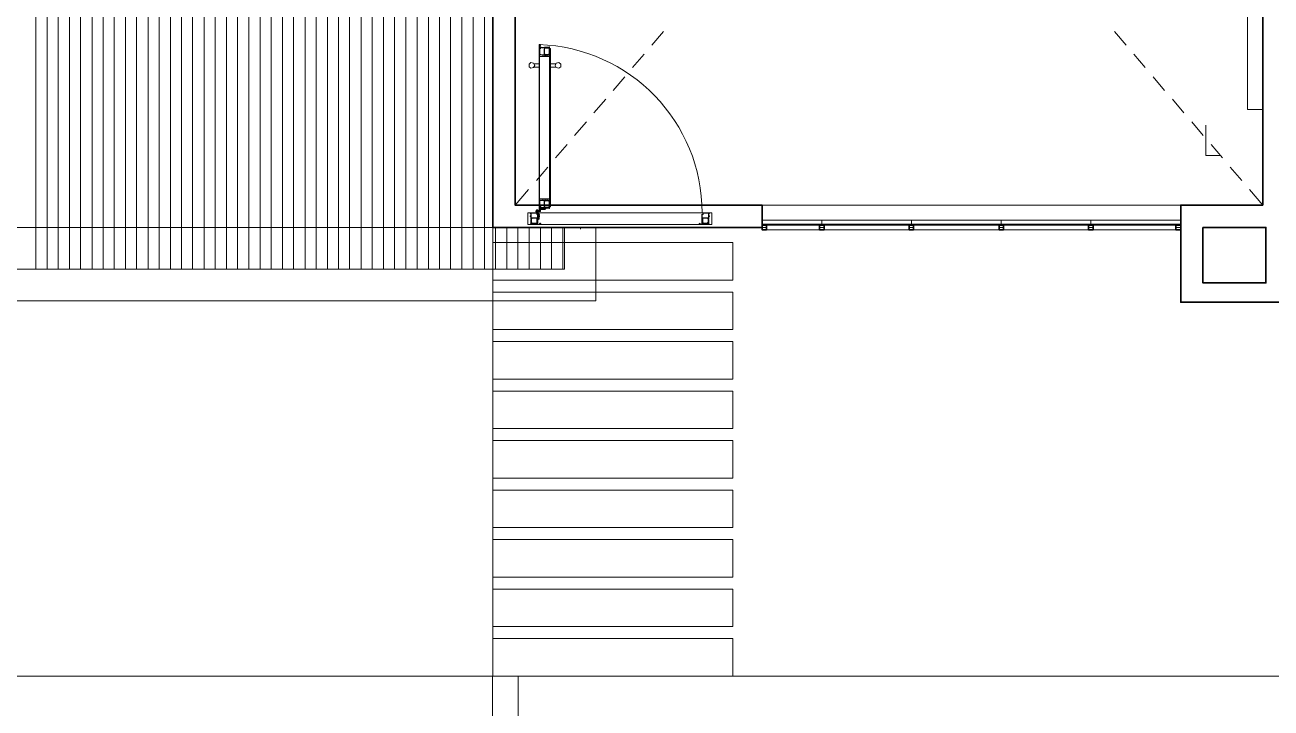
# Model space of a CAD drawing. Header units: millimetres. Extents: x -3501 to 2443, y -1417 to 2787.
# Drawn here: x -455 to 378, y -487 to -30 of the extents above; entities that cross this region are included whole.
import ezdxf

# ---------------------------------------------------------------- set-up
doc = ezdxf.new("R2010")
doc.units = ezdxf.units.MM
doc.layers.add('PDF_Geometry', color=7, linetype='Continuous')

msp = doc.modelspace()

# ---------------------------------------------------------------- linework, layer by layer
at = {"layer": 'PDF_Geometry', "lineweight": 35}
msp.add_lwpolyline([(-512.1, 903.93), (-512.1, 844.04), (-512.1, 829.01), (-447.12, 829.01), (-447.12, 448.91), (-447.12, 434.09), (-142.15, 434.09), (-142.15, -165.91), (-127.12, -165.91), (37.96, -165.91), (37.96, -150.88), (-127.12, -150.88), (-127.12, 434.09), (372.77, 434.09), (372.77, -150.88), (332.77, -150.88), (317.96, -150.88), (317.96, -202.95), (317.96, -215.86), (374.89, -215.86), (387.8, -215.86), (387.8, -165.91), (387.8, -70.88)], dxfattribs=at)
at = {"layer": 'PDF_Geometry', "lineweight": 18}
for points in [[(-94.11, -193.84), (-851.57, -193.84), (-851.57, 430.07), (-447.12, 430.07), (-861.94, 430.07), (-861.94, 451.02), (-861.94, 449.96), (-861.94, 448.91), (-868.5, 448.91), (-870.61, 448.91), (-871.46, 448.91), (-872.52, 448.91), (-851.57, 448.91), (-851.57, -197.87), (-872.52, -197.87), (-871.46, -197.87), (-870.61, -197.87), (-868.5, -197.87), (-868.5, -212.89), (-868.5, -213.95), (-868.5, -215.01), (-868.5, -193.84)], [(-73.15, -165.91), (-94.11, -165.91), (-94.11, -193.84), (-94.11, -165.91), (-73.15, -165.91), (-73.15, -215.01)], [(-73.15, -215.01), (-868.5, -215.01)]]:
    msp.add_lwpolyline(points, close=True, dxfattribs=at)
at = {"layer": 'PDF_Geometry', "color": 8, "lineweight": 18, "true_color": 0x787878}
for points in [[(-440.14, 434.09), (-440.14, -193.84)], [(-432.73, 434.09), (-432.73, -193.84)], [(-425.11, 434.09), (-425.11, -193.84)], [(-417.7, 434.09), (-417.7, -193.84)], [(-410.08, 434.09), (-410.08, -193.84)], [(-402.68, 434.09), (-402.68, -193.84)], [(-395.27, 434.09), (-395.27, -193.84)], [(-387.65, 434.09), (-387.65, -193.84)], [(-380.24, 434.09), (-380.24, -193.84)], [(-372.62, 434.09), (-372.62, -193.84)], [(-365.22, 434.09), (-365.22, -193.84)], [(-357.6, 434.09), (-357.6, -193.84)], [(-350.19, 434.09), (-350.19, -193.84)], [(-342.78, 434.09), (-342.78, -193.84)], [(-335.16, 434.09), (-335.16, -193.84)], [(-327.76, 434.09), (-327.76, -193.84)], [(-320.14, 434.09), (-320.14, -193.84)], [(-312.73, 434.09), (-312.73, -193.84)], [(-305.11, 434.09), (-305.11, -193.84)], [(-297.7, 434.09), (-297.7, -193.84)], [(-290.3, 434.09), (-290.3, -193.84)], [(-282.68, 434.09), (-282.68, -193.84)], [(-275.27, 434.09), (-275.27, -193.84)], [(-267.65, 434.09), (-267.65, -193.84)], [(-260.24, 434.09), (-260.24, -193.84)], [(-252.62, 434.09), (-252.62, -193.84)], [(-245.22, 434.09), (-245.22, -193.84)], [(-237.81, 434.09), (-237.81, -193.84)], [(-230.19, 434.09), (-230.19, -193.84)], [(-222.78, 434.09), (-222.78, -193.84)], [(-215.16, 434.09), (-215.16, -193.84)], [(-207.76, 434.09), (-207.76, -193.84)], [(-200.14, 434.09), (-200.14, -193.84)], [(-192.73, 434.09), (-192.73, -193.84)], [(-185.11, 434.09), (-185.11, -193.84)], [(-177.7, 434.09), (-177.7, -193.84)], [(-170.3, 434.09), (-170.3, -193.84)], [(-162.68, 434.09), (-162.68, -193.84)], [(-155.27, 434.09), (-155.27, -193.84)], [(-147.65, 434.09), (-147.65, -193.84)], [(-447.76, 430.07), (-447.76, -193.84)], [(-140.24, -165.91), (-140.24, -193.84)], [(-132.62, -165.91), (-132.62, -193.84)], [(-125.22, -165.91), (-125.22, -193.84)], [(-117.81, -165.91), (-117.81, -193.84)], [(-110.19, -165.91), (-110.19, -193.84)], [(-102.78, -165.91), (-102.78, -193.84)], [(-95.16, -165.91), (-95.16, -193.84)]]:
    msp.add_lwpolyline(points, close=True, dxfattribs=at)
at = {"layer": 'PDF_Geometry', "lineweight": 18}
for points in [[(-142.15, -165.91), (-142.15, 434.09)], [(-35.69, -44), (-27.86, -34.9)], [(273.72, -34.9), (281.56, -44)], [(-48.6, -59.03), (-40.77, -49.93)], [(286.63, -49.93), (294.25, -59.03)], [(-61.51, -74.27), (-53.68, -65.17)], [(299.54, -65.17), (307.16, -74.27)], [(-74.42, -89.29), (-66.59, -80.19)], [(312.45, -80.19), (320.07, -89.29)], [(-87.33, -104.32), (-79.5, -95.22)], [(325.36, -95.22), (332.98, -104.32)], [(-100.24, -119.35), (-92.41, -110.46)], [(338.27, -110.46), (345.89, -119.35)], [(-112.94, -134.59), (-105.32, -125.48)], [(350.97, -125.48), (358.8, -134.59)], [(-127.12, -150.88), (-118.23, -140.51)], [(363.88, -140.51), (372.77, -150.88)], [(-94.11, -193.84), (-94.11, -165.91), (-127.12, -165.91)], [(-83.52, -165.91), (-83.52, -166.97)], [(76.48, -164.43), (76.48, -167.39), (40.92, -167.39), (40.92, -164.43)], [(40.92, -164.43), (76.48, -164.43), (40.92, -164.43)], [(136.37, -164.43), (136.37, -167.39), (79.44, -167.39), (79.44, -164.43)], [(79.44, -164.43), (136.37, -164.43), (79.44, -164.43)], [(196.48, -164.43), (196.48, -167.39), (139.33, -167.39), (139.33, -164.43)], [(139.33, -164.43), (196.48, -164.43), (139.33, -164.43)], [(256.37, -164.43), (256.37, -167.39), (199.44, -167.39), (199.44, -164.43)], [(199.44, -164.43), (256.37, -164.43), (199.44, -164.43)], [(314.78, -164.43), (314.78, -167.39), (259.33, -167.39), (259.33, -164.43)], [(259.33, -164.43), (314.78, -164.43), (259.33, -164.43)], [(76.48, -167.39), (40.92, -167.39)], [(136.37, -167.39), (79.44, -167.39)], [(196.48, -167.39), (139.33, -167.39)], [(256.37, -167.39), (199.44, -167.39)], [(314.78, -167.39), (259.33, -167.39)]]:
    msp.add_lwpolyline(points, dxfattribs=at)
at = {"layer": 'PDF_Geometry', "color": 253, "lineweight": 18, "true_color": 0xaaaaaa}
for points in [[(362.61, 143.09), (372.77, 143.09), (372.77, -86.97), (372.77, 143.09)], [(362.61, 143.09), (362.61, -86.97), (362.61, 143.09)], [(-103.42, -54.59), (-103.42, -46.12), (-103.63, -46.12), (-103.63, -54.59), (-103.63, -51.62), (-104.26, -51.62), (-104.26, -54.59), (-104.26, -51.62), (-110.83, -51.62), (-110.83, -54.59), (-110.83, -43.58), (-111.04, -43.58), (-111.04, -54.59)], [(-110.83, -43.58), (-110.83, -43.58)], [(-110.83, -43.58), (-110.83, -43.58)], [(-110.83, -44.85), (-110.83, -43.79), (-110.83, -44.85)], [(-110.83, -44.85), (-110.83, -44.85)], [(-110.83, -44.85), (-110.83, -44.85)], [(-110.61, -43.58), (-110.61, -43.58)], [(-110.61, -44.22), (-110.61, -44.22)], [(-110.61, -45.27), (-110.61, -45.27)], [(-110.61, -45.91), (-110.61, -45.91)], [(-110.61, -46.33), (-110.61, -46.33)], [(-110.4, -43.79), (-110.4, -43.79)], [(-110.4, -43.79), (-110.4, -43.79)], [(-110.4, -44), (-110.4, -44)], [(-110.4, -44), (-110.4, -44)], [(-110.4, -44.22), (-110.4, -44.22)], [(-110.4, -44.22), (-110.4, -44.22)], [(-110.4, -45.48), (-110.4, -45.48)], [(-110.19, -45.06), (-110.19, -45.06)], [(-110.19, -45.48), (-110.19, -45.48)], [(-106.8, -45.48), (-106.8, -45.48)], [(-106.8, -45.48), (-106.8, -45.48)], [(-106.8, -45.7), (-106.8, -45.7)], [(-106.59, -45.7), (-106.59, -45.7)], [(-106.38, -45.48), (-106.38, -45.48)], [(-106.38, -45.48), (-106.38, -45.48)], [(-106.38, -45.48), (-106.38, -45.48)], [(-105.53, -45.48), (-105.53, -45.48)], [(-105.53, -45.48), (-105.53, -45.48)], [(-105.53, -45.7), (-105.53, -45.7)], [(-105.53, -45.7), (-105.53, -45.7)], [(-105.11, -45.48), (-105.11, -45.48)], [(-105.11, -45.48), (-105.11, -45.48)], [(-105.11, -45.7), (-105.11, -45.7)], [(-114.42, -56.49), (-111.04, -56.49), (-111.04, -58.61), (-114.42, -58.61)], [(-111.04, -146.65), (-111.04, -51.62)], [(-110.83, -51.62), (-110.83, -145.59)], [(-110.61, -50.35), (-110.61, -50.35)], [(-110.19, -50.35), (-110.19, -50.35)], [(-110.19, -50.35), (-110.19, -50.35)], [(-107.02, -51.62), (-107.02, -51.62)], [(-105.53, -51.62), (-105.53, -51.62)], [(-104.26, -146.65), (-104.26, -51.62)], [(-103.63, -51.62), (-103.63, -145.59)], [(-103.42, -51.62), (-103.42, -146.65)], [(-100.03, -56.49), (-103.42, -56.49), (-103.42, -58.61), (-100.03, -58.61)], [(362.61, -86.97), (372.77, -86.97), (362.61, -86.97)], [(-110.83, -143.47), (-110.83, -154.69), (-111.04, -154.69), (-111.04, -143.47)], [(-110.83, -146.65), (-103.63, -146.65)], [(-110.61, -147.92), (-110.61, -147.92)], [(-110.19, -147.92), (-110.19, -147.92)], [(-110.19, -147.92), (-110.19, -147.92)], [(-107.02, -146.65), (-107.02, -146.65)], [(-105.53, -146.65), (-105.53, -146.65)], [(-103.42, -143.47), (-103.42, -152.15), (-103.63, -152.15), (-103.63, -143.47)], [(-111.46, -155.33), (-112.31, -155.96), (-113.37, -155.54), (-113.15, -154.27), (-112.31, -154.06), (-111.46, -154.69), (-111.25, -154.9), (-110.83, -154.9), (-110.61, -154.69), (-110.61, -154.48), (-110.4, -154.48), (-110.4, -154.27), (-110.19, -154.27), (-110.4, -154.06), (-110.4, -154.27), (-110.61, -154.06), (-110.61, -153.84), (-110.61, -153.21), (-110.19, -153.21), (-110.19, -153), (-110.61, -153), (-110.61, -152.79), (-110.83, -152.57), (-110.61, -152.36), (-110.4, -152.57), (-110.4, -152.79), (-110.19, -152.79), (-110.19, -152.57), (-110.4, -152.36), (-110.61, -152.36), (-110.83, -152.36), (-110.83, -153.42), (-110.83, -154.48), (-110.83, -154.69), (-110.61, -154.69), (-110.4, -154.69), (-110.4, -154.48), (-110.19, -154.48), (-110.4, -154.69), (-110.61, -154.69), (-110.61, -153.63), (-110.61, -153.42), (-110.4, -153.42), (-107.23, -153.42), (-107.02, -153.42), (-107.02, -153.63), (-107.23, -153.84), (-110.19, -153.84), (-109.56, -153.84)], [(-113.37, -155.33), (-112.31, -155.96), (-111.46, -155.33), (-111.25, -155.11), (-110.4, -155.11), (-110.19, -154.9), (-110.19, -154.06), (-110.19, -153.84)], [(-112.73, -155.96), (-112.73, -155.96)], [(-111.25, -157.87), (-111.46, -157.87)], [(-111.25, -158.08), (-111.46, -158.08)], [(-111.04, -157.87), (-110.83, -157.87), (-110.83, -158.71), (-111.04, -158.71)], [(-110.83, -152.36), (-110.83, -152.36)], [(-110.83, -153.42), (-110.83, -153.42)], [(-110.83, -153.42), (-110.83, -154.48), (-110.83, -153.42)], [(-110.83, -153.42), (-110.83, -153.42)], [(-110.83, -154.69), (-110.83, -154.69)], [(-110.83, -154.69), (-110.83, -154.69)], [(-110.61, -151.94), (-110.61, -151.94)], [(-110.61, -152.36), (-110.61, -152.36)], [(-110.61, -153.21), (-110.61, -153.21)], [(-110.61, -153.84), (-110.61, -153.84)], [(-110.61, -154.06), (-110.61, -154.48), (-110.61, -154.06)], [(-110.61, -154.06), (-110.61, -154.06)], [(-110.61, -154.48), (-110.61, -154.48)], [(-110.61, -154.69), (-110.61, -154.69)], [(-110.61, -154.69), (-110.61, -154.69)], [(-110.61, -154.69), (-110.61, -154.69)], [(-110.4, -152.79), (-110.4, -152.79)], [(-110.4, -154.06), (-110.4, -154.06)], [(-110.4, -154.06), (-110.4, -154.06)], [(-110.4, -154.27), (-110.4, -154.27)], [(-110.4, -154.48), (-110.4, -154.48)], [(-110.4, -154.48), (-110.4, -154.48)], [(-110.4, -154.48), (-110.4, -154.48)], [(-110.4, -154.69), (-110.4, -154.69)], [(-110.19, -152.79), (-110.19, -152.79)], [(-110.19, -154.9), (-110.19, -154.9)], [(-109.56, -152.79), (-109.56, -152.79)], [(-109.56, -153.42), (-109.56, -153.42)], [(-108.5, -152.79), (-108.5, -152.79)], [(-108.5, -153.42), (-108.5, -153.42)], [(-106.8, -152.57), (-106.8, -152.57)], [(-106.8, -152.57), (-106.8, -152.57)], [(-106.8, -152.57), (-106.8, -152.57)], [(-106.8, -152.79), (-106.8, -152.79)], [(-106.8, -152.79), (-106.8, -152.79)], [(-106.8, -152.79), (-106.8, -152.79)], [(-106.59, -152.57), (-106.59, -152.57)], [(-106.59, -152.57), (-106.59, -152.57)], [(-106.59, -152.57), (-106.59, -152.57)], [(-106.59, -152.57), (-106.59, -152.57)], [(-106.59, -152.79), (-106.59, -152.79)], [(-106.38, -152.79), (-106.38, -152.79)], [(-106.38, -152.79), (-106.38, -152.79)], [(-106.38, -152.79), (-106.38, -152.79)], [(-105.53, -152.57), (-105.53, -152.57)], [(-105.53, -152.57), (-105.53, -152.57)], [(-105.53, -152.57), (-105.53, -152.57)], [(-105.53, -152.79), (-105.53, -152.79)], [(-105.53, -152.79), (-105.53, -152.79)], [(-105.53, -152.79), (-105.53, -152.79)], [(-105.32, -152.57), (-105.32, -152.57)], [(-105.32, -152.57), (-105.32, -152.57)], [(-105.32, -152.57), (-105.32, -152.57)], [(-105.32, -152.57), (-105.32, -152.57)], [(-105.32, -152.79), (-105.32, -152.79)], [(-105.11, -152.57), (-105.11, -152.57)], [(-105.11, -152.79), (-105.11, -152.79)], [(-105.11, -152.79), (-105.11, -152.79)], [(37.96, -150.88), (317.96, -150.88), (37.96, -150.88)], [(37.96, -150.88), (37.96, -165.91)], [(317.96, -165.91), (317.96, -150.88)], [(-692.41, -466.01), (-142.36, -466.01), (-691.99, -466.01), (-691.99, -165.91), (-142.15, -165.91), (-142.15, -466.01), (-142.36, -466.01)], [(-691.99, -158.5), (-691.99, -466.01), (-142.15, -466.01), (-142.15, -158.5)], [(-691.99, -165.91), (-142.15, -165.91), (-142.15, -175.86), (-142.15, -201.04), (-142.15, -209.08), (-142.15, -234.06), (-142.15, -242.1), (-142.15, -267.28), (-142.15, -275.33), (-142.15, -300.3), (-142.15, -308.34), (-142.15, -333.53), (-142.15, -341.57), (-142.15, -366.54), (-142.15, -374.59), (-142.15, -399.77), (-142.15, -407.81), (-142.15, -432.79), (-142.15, -440.83), (-142.15, -466.01), (18.49, -466.01), (531.29, -466.01)], [(-142.15, -201.04), (18.49, -201.04), (18.49, -175.86), (-142.15, -175.86), (-142.15, -165.91)], [(-112.31, -160.62), (-112.31, -160.62)], [(-112.31, -160.62), (-112.1, -160.62), (-112.31, -160.62)], [(-112.31, -160.83), (-112.31, -160.83)], [(-112.31, -160.83), (-112.31, -160.83)], [(-112.31, -161.89), (-112.31, -161.89)], [(-112.31, -161.89), (-112.1, -161.89), (-112.31, -161.89)], [(-112.31, -161.89), (-112.31, -161.89)], [(-112.31, -162.1), (-112.31, -162.1)], [(-112.31, -162.1), (-112.1, -162.1), (-112.31, -162.1)], [(-112.31, -162.1), (-112.31, -162.1)], [(-112.1, -160.41), (-112.1, -160.41)], [(-112.1, -160.41), (-112.1, -160.41)], [(-112.1, -160.62), (-112.1, -160.62)], [(-112.1, -160.62), (-112.1, -160.62)], [(-112.1, -160.62), (-112.1, -160.62)], [(-112.1, -160.83), (-112.1, -160.83)], [(-112.1, -160.83), (-112.1, -160.83)], [(-112.1, -160.83), (-112.1, -160.83)], [(-112.1, -160.83), (-112.1, -160.83)], [(-112.1, -160.83), (-112.1, -160.83)], [(-112.1, -161.04), (-112.1, -161.04)], [(-112.1, -161.68), (-112.1, -161.68)], [(-112.1, -161.89), (-112.1, -161.68), (-112.1, -161.89)], [(-112.1, -161.68), (-112.1, -161.68)], [(-112.1, -161.89), (-112.1, -161.89)], [(-112.1, -161.89), (-112.1, -161.89)], [(-112.1, -161.89), (-112.1, -161.89)], [(-112.1, -162.1), (-112.1, -162.1)], [(-112.1, -162.1), (-112.1, -162.1)], [(-112.1, -162.1), (-112.1, -162.1)], [(-112.1, -162.1), (-112.1, -162.1)], [(-112.1, -162.31), (-112.1, -162.31)], [(-111.04, -163.37), (-111.04, -163.37)], [(-111.04, -163.37), (-111.04, -163.37)], [(-110.83, -163.16), (-110.83, -163.16)], [(-110.83, -163.16), (-110.83, -163.16)], [(-110.83, -163.58), (-110.83, -163.58)], [(-110.83, -163.58), (-110.83, -163.58)], [(-110.83, -163.58), (-110.83, -163.58)], [(-110.61, -163.16), (-110.61, -163.16)], [(-110.61, -163.16), (-110.61, -163.16)], [(-110.61, -163.16), (-110.61, -163.16)], [(-110.61, -163.37), (-110.61, -163.37)], [(-110.61, -163.58), (-110.61, -163.58)], [(-110.61, -163.58), (-110.61, -163.58)], [(-110.61, -163.58), (-110.61, -163.58)], [(-110.61, -163.79), (-110.61, -163.79)], [(-110.4, -163.16), (-110.4, -163.16)], [(-110.4, -163.37), (-110.4, -163.37)], [(-110.4, -163.58), (-110.4, -163.58)], [(-110.4, -163.58), (-110.4, -163.58)], [(-110.4, -163.58), (-110.4, -163.58)], [(-110.19, -163.16), (-110.19, -163.16)], [(-110.19, -163.16), (-110.19, -163.16)], [(-110.19, -163.16), (-110.19, -163.16)], [(-110.19, -163.16), (-110.19, -163.16)], [(-110.19, -163.37), (-110.19, -163.37)], [(-110.19, -163.37), (-110.19, -163.37)], [(-110.19, -163.58), (-110.19, -163.58)], [(-3.95, -163.16), (-3.74, -163.16), (-3.95, -163.16)], [(-3.95, -163.16), (-3.95, -163.16)], [(-3.95, -163.58), (-3.95, -163.58)], [(-3.95, -163.58), (-3.95, -163.58)], [(-3.74, -163.16), (-3.74, -163.16)], [(-3.74, -163.58), (-3.74, -163.58)], [(-3.74, -163.58), (-3.74, -163.58)], [(-3.74, -163.79), (-3.74, -163.79)], [(-3.52, -163.16), (-3.52, -163.16)], [(-3.52, -163.16), (-3.52, -163.16)], [(-3.31, -163.58), (-3.31, -163.58)], [(-3.31, -163.58), (-3.31, -163.58)], [(-3.1, -163.37), (-3.1, -163.37)], [(-2.25, -159.77), (-2.25, -159.77)], [(-2.25, -160.41), (-2.25, -160.41)], [(-2.25, -160.83), (-2.25, -160.83)], [(-2.25, -162.1), (-2.25, -162.1)], [(-2.25, -162.73), (-2.25, -162.73)], [(-2.04, -160.41), (-2.04, -160.41)], [(-2.04, -160.41), (-2.04, -160.41)], [(-2.04, -160.83), (-2.04, -160.83)], [(-2.04, -161.04), (-2.04, -161.04)], [(-2.04, -161.68), (-2.04, -161.68)], [(-2.04, -161.68), (-2.04, -161.68)], [(-2.04, -162.1), (-2.04, -162.1)], [(-2.04, -162.31), (-2.04, -162.31)], [(-1.83, -160.83), (-1.83, -160.83)], [(-1.83, -161.89), (-1.83, -161.89)], [(-1.83, -162.1), (-1.83, -162.1)], [(77.96, -161.04), (37.96, -161.04), (77.96, -161.04)], [(77.96, -161.04), (37.96, -161.04), (77.96, -161.04)], [(77.96, -161.04), (37.96, -161.04), (77.96, -161.04)], [(37.96, -163.58), (37.96, -161.04)], [(37.96, -163.58), (37.96, -161.04)], [(77.96, -161.04), (37.96, -161.04), (77.96, -161.04)], [(37.96, -163.58), (37.96, -161.04)], [(37.96, -163.58), (37.96, -161.04)], [(77.96, -161.04), (37.96, -161.04), (77.96, -161.04)], [(37.96, -163.58), (37.96, -161.04)], [(37.96, -163.58), (37.96, -161.04)], [(77.96, -163.58), (37.96, -163.58), (77.96, -163.58)], [(77.96, -163.58), (37.96, -163.58), (77.96, -163.58)], [(77.96, -163.58), (37.96, -163.58), (77.96, -163.58)], [(77.96, -163.58), (37.96, -163.58), (77.96, -163.58)], [(77.96, -163.58), (37.96, -163.58), (77.96, -163.58)], [(40.92, -164.43), (40.92, -167.39), (40.92, -164.43)], [(76.48, -164.43), (40.92, -164.43), (76.48, -164.43)], [(40.92, -164.43), (40.92, -167.39), (40.92, -164.43)], [(40.92, -164.43), (76.48, -164.43), (40.92, -164.43)], [(40.92, -164.43), (40.92, -167.39), (40.92, -164.43)], [(40.92, -164.43), (76.48, -164.43), (40.92, -164.43)], [(40.92, -164.43), (40.92, -167.39), (40.92, -164.43)], [(40.92, -164.43), (76.48, -164.43), (40.92, -164.43)], [(40.92, -164.43), (40.92, -167.39), (40.92, -164.43)], [(40.92, -164.43), (76.48, -164.43), (40.92, -164.43)], [(76.48, -164.43), (76.48, -167.39), (76.48, -164.43)], [(76.48, -164.43), (76.48, -167.39), (76.48, -164.43)], [(76.48, -164.43), (76.48, -167.39), (76.48, -164.43)], [(76.48, -164.43), (76.48, -167.39), (76.48, -164.43)], [(76.48, -164.43), (76.48, -167.39), (76.48, -164.43)], [(137.85, -161.04), (77.96, -161.04), (137.85, -161.04)], [(137.85, -161.04), (77.96, -161.04), (137.85, -161.04)], [(137.85, -161.04), (77.96, -161.04), (137.85, -161.04)], [(137.85, -161.04), (77.96, -161.04), (137.85, -161.04)], [(137.85, -161.04), (77.96, -161.04), (137.85, -161.04)], [(137.85, -163.58), (77.96, -163.58), (137.85, -163.58)], [(137.85, -163.58), (77.96, -163.58), (137.85, -163.58)], [(137.85, -163.58), (77.96, -163.58), (137.85, -163.58)], [(137.85, -163.58), (77.96, -163.58), (137.85, -163.58)], [(137.85, -163.58), (77.96, -163.58), (137.85, -163.58)], [(79.44, -164.43), (79.44, -167.39), (79.44, -164.43)], [(136.37, -164.43), (79.44, -164.43), (136.37, -164.43)], [(79.44, -164.43), (79.44, -167.39), (79.44, -164.43)], [(79.44, -164.43), (136.37, -164.43), (79.44, -164.43)], [(79.44, -164.43), (79.44, -167.39), (79.44, -164.43)], [(79.44, -164.43), (136.37, -164.43), (79.44, -164.43)], [(79.44, -164.43), (79.44, -167.39), (79.44, -164.43)], [(79.44, -164.43), (136.37, -164.43), (79.44, -164.43)], [(79.44, -164.43), (79.44, -167.39), (79.44, -164.43)], [(79.44, -164.43), (136.37, -164.43), (79.44, -164.43)], [(136.37, -164.43), (136.37, -167.39), (136.37, -164.43)], [(136.37, -164.43), (136.37, -167.39), (136.37, -164.43)], [(136.37, -164.43), (136.37, -167.39), (136.37, -164.43)], [(136.37, -164.43), (136.37, -167.39), (136.37, -164.43)], [(136.37, -164.43), (136.37, -167.39), (136.37, -164.43)], [(197.96, -161.04), (137.85, -161.04), (197.96, -161.04)], [(197.96, -161.04), (137.85, -161.04), (197.96, -161.04)], [(197.96, -161.04), (137.85, -161.04), (197.96, -161.04)], [(197.96, -161.04), (137.85, -161.04), (197.96, -161.04)], [(197.96, -161.04), (137.85, -161.04), (197.96, -161.04)], [(197.96, -163.58), (137.85, -163.58), (197.96, -163.58)], [(197.96, -163.58), (137.85, -163.58), (197.96, -163.58)], [(197.96, -163.58), (137.85, -163.58), (197.96, -163.58)], [(197.96, -163.58), (137.85, -163.58), (197.96, -163.58)], [(197.96, -163.58), (137.85, -163.58), (197.96, -163.58)], [(139.33, -164.43), (139.33, -167.39), (139.33, -164.43)], [(196.48, -164.43), (139.33, -164.43), (196.48, -164.43)], [(139.33, -164.43), (139.33, -167.39), (139.33, -164.43)], [(139.33, -164.43), (196.48, -164.43), (139.33, -164.43)], [(139.33, -164.43), (139.33, -167.39), (139.33, -164.43)], [(139.33, -164.43), (196.48, -164.43), (139.33, -164.43)], [(139.33, -164.43), (139.33, -167.39), (139.33, -164.43)], [(139.33, -164.43), (196.48, -164.43), (139.33, -164.43)], [(139.33, -164.43), (139.33, -167.39), (139.33, -164.43)], [(139.33, -164.43), (196.48, -164.43), (139.33, -164.43)], [(196.48, -164.43), (196.48, -167.39), (196.48, -164.43)], [(196.48, -164.43), (196.48, -167.39), (196.48, -164.43)], [(196.48, -164.43), (196.48, -167.39), (196.48, -164.43)], [(196.48, -164.43), (196.48, -167.39), (196.48, -164.43)], [(196.48, -164.43), (196.48, -167.39), (196.48, -164.43)], [(257.85, -161.04), (197.96, -161.04), (257.85, -161.04)], [(257.85, -161.04), (197.96, -161.04), (257.85, -161.04)], [(257.85, -161.04), (197.96, -161.04), (257.85, -161.04)], [(257.85, -161.04), (197.96, -161.04), (257.85, -161.04)], [(257.85, -161.04), (197.96, -161.04), (257.85, -161.04)], [(257.85, -163.58), (197.96, -163.58), (257.85, -163.58)], [(257.85, -163.58), (197.96, -163.58), (257.85, -163.58)], [(257.85, -163.58), (197.96, -163.58), (257.85, -163.58)], [(257.85, -163.58), (197.96, -163.58), (257.85, -163.58)], [(257.85, -163.58), (197.96, -163.58), (257.85, -163.58)], [(199.44, -164.43), (199.44, -167.39), (199.44, -164.43)], [(256.37, -164.43), (199.44, -164.43), (256.37, -164.43)], [(199.44, -164.43), (199.44, -167.39), (199.44, -164.43)], [(199.44, -164.43), (256.37, -164.43), (199.44, -164.43)], [(199.44, -164.43), (199.44, -167.39), (199.44, -164.43)], [(199.44, -164.43), (256.37, -164.43), (199.44, -164.43)], [(199.44, -164.43), (199.44, -167.39), (199.44, -164.43)], [(199.44, -164.43), (256.37, -164.43), (199.44, -164.43)], [(199.44, -164.43), (199.44, -167.39), (199.44, -164.43)], [(199.44, -164.43), (256.37, -164.43), (199.44, -164.43)], [(256.37, -164.43), (256.37, -167.39), (256.37, -164.43)], [(256.37, -164.43), (256.37, -167.39), (256.37, -164.43)], [(256.37, -164.43), (256.37, -167.39), (256.37, -164.43)], [(256.37, -164.43), (256.37, -167.39), (256.37, -164.43)], [(256.37, -164.43), (256.37, -167.39), (256.37, -164.43)], [(317.96, -161.04), (257.85, -161.04), (317.96, -161.04)], [(317.96, -161.04), (257.85, -161.04), (317.96, -161.04)], [(317.96, -161.04), (257.85, -161.04), (317.96, -161.04)], [(317.96, -161.04), (257.85, -161.04), (317.96, -161.04)], [(317.96, -161.04), (257.85, -161.04), (317.96, -161.04)], [(317.96, -163.58), (257.85, -163.58), (317.96, -163.58)], [(317.96, -163.58), (257.85, -163.58), (317.96, -163.58)], [(317.96, -163.58), (257.85, -163.58), (317.96, -163.58)], [(317.96, -163.58), (257.85, -163.58), (317.96, -163.58)], [(317.96, -163.58), (257.85, -163.58), (317.96, -163.58)], [(259.33, -164.43), (259.33, -167.39), (259.33, -164.43)], [(314.78, -164.43), (259.33, -164.43), (314.78, -164.43)], [(259.33, -164.43), (259.33, -167.39), (259.33, -164.43)], [(259.33, -164.43), (314.78, -164.43), (259.33, -164.43)], [(259.33, -164.43), (259.33, -167.39), (259.33, -164.43)], [(259.33, -164.43), (314.78, -164.43), (259.33, -164.43)], [(259.33, -164.43), (259.33, -167.39), (259.33, -164.43)], [(259.33, -164.43), (314.78, -164.43), (259.33, -164.43)], [(259.33, -164.43), (259.33, -167.39), (259.33, -164.43)], [(259.33, -164.43), (314.78, -164.43), (259.33, -164.43)], [(314.78, -164.43), (314.78, -167.39), (314.78, -164.43)], [(314.78, -164.43), (314.78, -167.39), (314.78, -164.43)], [(314.78, -164.43), (314.78, -167.39), (314.78, -164.43)], [(314.78, -164.43), (314.78, -167.39), (314.78, -164.43)], [(314.78, -164.43), (314.78, -167.39), (314.78, -164.43)], [(314.78, -165.91), (317.96, -165.91), (314.78, -165.91)], [(317.96, -161.04), (317.96, -163.58), (317.96, -161.04)], [(317.96, -161.04), (317.96, -163.58), (317.96, -161.04)], [(317.96, -161.04), (317.96, -163.58), (317.96, -161.04)], [(317.96, -161.04), (317.96, -163.58), (317.96, -161.04)], [(76.48, -167.39), (40.92, -167.39)], [(76.48, -167.39), (40.92, -167.39)], [(76.48, -167.39), (40.92, -167.39)], [(76.48, -167.39), (40.92, -167.39)], [(76.48, -167.39), (40.92, -167.39)], [(76.48, -167.39), (40.92, -167.39)], [(136.37, -167.39), (79.44, -167.39)], [(136.37, -167.39), (79.44, -167.39)], [(136.37, -167.39), (79.44, -167.39)], [(136.37, -167.39), (79.44, -167.39)], [(136.37, -167.39), (79.44, -167.39)], [(136.37, -167.39), (79.44, -167.39)], [(196.48, -167.39), (139.33, -167.39)], [(196.48, -167.39), (139.33, -167.39)], [(196.48, -167.39), (139.33, -167.39)], [(196.48, -167.39), (139.33, -167.39)], [(196.48, -167.39), (139.33, -167.39)], [(196.48, -167.39), (139.33, -167.39)], [(256.37, -167.39), (199.44, -167.39)], [(256.37, -167.39), (199.44, -167.39)], [(256.37, -167.39), (199.44, -167.39)], [(256.37, -167.39), (199.44, -167.39)], [(256.37, -167.39), (199.44, -167.39)], [(256.37, -167.39), (199.44, -167.39)], [(314.78, -167.39), (259.33, -167.39)], [(314.78, -167.39), (259.33, -167.39)], [(314.78, -167.39), (259.33, -167.39)], [(314.78, -167.39), (259.33, -167.39)], [(314.78, -167.39), (259.33, -167.39)], [(314.78, -167.39), (259.33, -167.39)], [(-142.15, -234.06), (18.49, -234.06), (18.49, -209.08), (-142.15, -209.08)], [(-142.15, -267.28), (18.49, -267.28), (18.49, -242.1), (-142.15, -242.1)], [(-142.15, -300.3), (18.49, -300.3), (18.49, -275.33), (-142.15, -275.33)], [(-142.15, -333.53), (18.49, -333.53), (18.49, -308.34), (-142.15, -308.34)], [(-142.15, -366.54), (18.49, -366.54), (18.49, -341.57), (-142.15, -341.57)], [(-142.15, -399.77), (18.49, -399.77), (18.49, -374.59), (-142.15, -374.59)], [(531.29, -466.01), (18.49, -466.01), (18.49, -440.83), (-142.15, -440.83), (-142.15, -432.79), (18.49, -432.79), (18.49, -407.81), (-142.15, -407.81)], [(-125.01, -466.01), (883.25, -466.01)]]:
    msp.add_lwpolyline(points, dxfattribs=at)
for points in [[(362.61, -32.15), (362.61, -32.79)], [(372.77, -32.79), (372.77, -31.94)], [(362.61, -38.08), (362.61, -38.71)], [(372.77, -38.71), (372.77, -37.87)], [(-110.61, -44.85), (-110.61, -45.06), (-110.19, -45.06), (-110.61, -45.27), (-110.83, -45.7), (-110.83, -44.85), (-110.83, -43.58), (-110.61, -43.58), (-110.4, -43.58), (-110.4, -43.79), (-110.4, -44), (-110.61, -44.22), (-110.61, -44.43)], [(-108.71, -50.56), (-107.44, -50.56), (-107.23, -50.56), (-107.23, -50.35), (-107.44, -50.35), (-107.44, -49.93), (-107.23, -49.93), (-107.44, -49.72), (-107.44, -49.51), (-107.44, -46.33), (-107.23, -46.33), (-107.23, -45.91), (-107.44, -46.12), (-107.44, -45.91), (-107.44, -45.48), (-107.44, -45.7), (-107.23, -45.7), (-107.23, -45.48), (-107.44, -45.48), (-108.71, -45.48), (-108.92, -45.48), (-109.98, -45.48), (-109.98, -45.06), (-110.19, -45.06), (-110.19, -45.91), (-110.19, -46.12), (-110.83, -46.12), (-110.83, -46.33), (-110.83, -50.35), (-110.83, -50.56)], [(-110.4, -45.91), (-110.61, -45.91), (-110.83, -45.91), (-110.83, -45.7), (-110.61, -45.91), (-110.4, -45.7), (-110.4, -45.48), (-110.19, -45.48), (-110.19, -45.7)], [(-110.19, -46.33), (-110.61, -46.33), (-110.61, -50.35), (-110.19, -50.35), (-110.19, -50.14), (-109.98, -50.14), (-109.98, -50.35), (-107.65, -50.35), (-107.65, -45.48), (-108.5, -45.48), (-108.5, -45.7), (-109.13, -45.7), (-109.13, -45.48), (-109.98, -45.48), (-109.98, -46.12)], [(-110.19, -43.79), (-110.4, -43.58)], [(-110.4, -44.22), (-110.4, -44), (-110.19, -44)], [(-110.19, -44), (-110.19, -43.79)], [(-104.48, -45.48), (-105.11, -45.48), (-105.11, -45.7), (-105.32, -45.7), (-105.53, -45.7), (-105.53, -45.48), (-106.38, -45.48), (-106.38, -45.7), (-106.59, -45.7), (-106.8, -45.7), (-107.02, -45.7), (-107.02, -45.48), (-106.8, -45.48), (-107.44, -45.48), (-107.44, -45.27), (-104.48, -45.27)], [(-106.38, -45.48), (-105.53, -45.48), (-105.75, -45.48), (-105.75, -45.7), (-105.11, -45.7), (-104.9, -45.7), (-105.11, -45.48), (-104.9, -45.48), (-104.9, -45.7), (-104.69, -45.7), (-104.48, -45.7), (-104.48, -45.91), (-104.48, -46.12), (-104.69, -45.91), (-105.96, -45.91), (-105.96, -45.7), (-106.17, -45.7), (-106.17, -45.91), (-107.23, -45.91), (-107.44, -46.12), (-107.44, -45.91), (-107.44, -45.7), (-107.23, -45.7), (-107.02, -45.48), (-106.8, -45.48), (-107.02, -45.48), (-107.02, -45.7), (-106.38, -45.7), (-106.17, -45.7), (-106.17, -45.48)], [(-106.38, -50.56), (-105.53, -50.56), (-105.53, -50.35), (-105.75, -50.35), (-105.75, -50.14), (-105.11, -50.14), (-104.9, -50.35), (-105.11, -50.35), (-105.11, -50.56), (-104.9, -50.56), (-104.9, -50.35), (-104.69, -50.35), (-104.48, -50.35), (-104.48, -49.93), (-104.69, -49.93), (-104.69, -50.14), (-105.96, -50.14), (-105.96, -50.35), (-106.17, -50.35), (-106.17, -50.14), (-107.23, -50.14), (-107.23, -49.93), (-107.44, -49.93), (-107.44, -50.35), (-107.23, -50.35), (-107.02, -50.56), (-106.8, -50.56), (-106.8, -50.35), (-107.02, -50.35), (-107.02, -50.14), (-106.38, -50.14), (-106.38, -50.35), (-106.17, -50.35), (-106.38, -50.35)], [(-104.48, -50.56), (-104.26, -50.56), (-104.26, -50.14), (-103.84, -50.14), (-103.84, -50.78), (-103.63, -50.78), (-103.63, -50.56), (-103.84, -50.56), (-103.84, -46.33), (-103.63, -46.33), (-103.63, -46.12), (-103.84, -46.12), (-104.26, -46.12), (-104.26, -45.91), (-104.26, -45.06), (-104.48, -45.06), (-104.48, -45.48), (-104.69, -45.48), (-104.9, -45.48), (-104.69, -45.7), (-104.48, -45.48), (-104.48, -45.91), (-104.48, -46.12), (-104.69, -45.91), (-104.69, -46.33), (-104.48, -46.33), (-104.48, -49.51), (-104.48, -49.72), (-104.69, -49.72), (-104.69, -49.93), (-104.48, -49.93), (-104.48, -50.35), (-104.69, -50.35), (-104.9, -50.56), (-104.69, -50.56)], [(-104.26, -49.93), (-103.84, -49.93), (-103.84, -46.33), (-104.26, -46.33)], [(362.61, -44), (362.61, -44.85)], [(362.61, -49.93), (362.61, -50.78)], [(372.77, -44.64), (372.77, -43.79)], [(372.77, -50.56), (372.77, -49.93)], [(-114, -57.55), (-114.85, -56.07), (-116.54, -55.64), (-117.81, -56.7), (-117.81, -58.39), (-116.54, -59.45), (-114.85, -59.03)], [(-104.48, -51.41), (-104.26, -51.41), (-104.26, -51.2), (-104.26, -50.56), (-104.48, -50.56), (-104.69, -50.56), (-104.9, -50.56), (-108.07, -50.56), (-108.5, -50.56), (-108.5, -51.2), (-108.5, -51.41), (-108.29, -51.41), (-107.44, -51.41), (-107.44, -51.2), (-107.23, -51.2), (-107.23, -51.62), (-107.02, -51.62), (-107.02, -51.2), (-106.8, -51.2), (-106.59, -51.41), (-106.17, -51.41), (-106.17, -51.2), (-105.96, -51.2), (-105.75, -51.62), (-105.53, -51.62), (-105.53, -51.2), (-105.32, -51.2), (-105.32, -51.41)], [(-100.46, -57.55), (-99.61, -56.07), (-97.92, -55.64), (-96.65, -56.7), (-96.65, -58.39), (-97.92, -59.45), (-99.61, -59.03)], [(362.61, -55.86), (362.61, -56.7)], [(372.77, -56.49), (372.77, -55.86)], [(362.61, -61.99), (362.61, -62.63)], [(372.77, -62.63), (372.77, -61.78)], [(362.61, -67.92), (362.61, -68.55)], [(362.61, -73.84), (362.61, -74.69)], [(372.77, -68.55), (372.77, -67.71)], [(372.77, -74.48), (372.77, -73.63)], [(362.61, -79.77), (362.61, -80.62)], [(372.77, -80.41), (372.77, -79.77)], [(362.61, -85.7), (362.61, -86.54)], [(-108.71, -147.71), (-107.44, -147.71), (-107.23, -147.71), (-107.23, -147.92), (-107.44, -147.92), (-107.44, -148.34), (-107.23, -148.13), (-107.23, -148.34), (-107.44, -148.55), (-107.44, -151.94), (-107.23, -151.94), (-107.23, -152.36), (-107.44, -152.15), (-107.44, -152.57), (-107.44, -152.79), (-107.44, -152.57), (-107.23, -152.57), (-107.23, -152.79), (-107.44, -152.79), (-108.71, -152.79), (-108.92, -152.79), (-109.98, -152.79), (-109.98, -153), (-110.19, -153.21), (-110.19, -153), (-110.19, -152.15), (-110.83, -152.15), (-110.83, -151.94), (-110.83, -147.92), (-110.83, -147.71)], [(-110.19, -151.94), (-110.61, -151.94), (-110.61, -147.92), (-110.19, -147.92), (-109.98, -147.92), (-107.65, -147.92), (-107.65, -152.57), (-108.5, -152.57), (-109.13, -152.57), (-109.98, -152.57), (-109.98, -152.15)], [(-104.48, -146.65), (-104.26, -146.65), (-104.26, -146.86), (-104.26, -147.5), (-104.48, -147.71), (-104.69, -147.71), (-104.9, -147.71), (-108.07, -147.71), (-108.5, -147.71), (-108.5, -147.5), (-108.5, -146.86), (-108.5, -146.65), (-108.29, -146.65), (-108.29, -146.86), (-107.44, -146.86), (-107.23, -147.07), (-107.23, -146.65), (-107.02, -146.65), (-107.02, -147.07), (-106.8, -147.07), (-106.8, -146.86), (-106.59, -146.86), (-106.17, -146.86), (-105.96, -147.07), (-105.75, -146.65), (-105.53, -146.65), (-105.53, -147.07), (-105.32, -146.86), (-104.48, -146.86)], [(-106.38, -147.71), (-105.53, -147.71), (-105.75, -147.71), (-105.75, -147.92), (-105.75, -148.13), (-105.11, -148.13), (-104.9, -147.92), (-105.11, -147.71), (-104.9, -147.71), (-104.9, -147.92), (-104.69, -147.92), (-104.48, -147.92), (-104.48, -148.34), (-104.69, -148.13), (-105.96, -148.13), (-105.96, -147.92), (-106.17, -147.92), (-106.17, -148.13), (-107.23, -148.13), (-107.44, -148.34), (-107.44, -147.92), (-107.23, -147.92), (-107.02, -147.71), (-106.8, -147.71), (-107.02, -147.71), (-107.02, -147.92), (-107.02, -148.13), (-106.38, -148.13), (-106.38, -147.92), (-106.17, -147.92), (-106.17, -147.71)], [(-104.48, -147.71), (-104.26, -147.71), (-104.26, -147.92), (-104.26, -148.13), (-103.84, -148.13), (-103.84, -147.92), (-103.84, -147.5), (-103.63, -147.5), (-103.63, -147.71), (-103.84, -147.71), (-103.84, -151.94), (-103.63, -151.94), (-103.63, -152.15), (-103.84, -152.15), (-104.26, -152.15), (-104.26, -153), (-104.26, -153.21), (-104.48, -153.21), (-104.48, -153), (-104.48, -152.79), (-104.69, -152.79), (-104.9, -152.79), (-104.69, -152.57), (-104.48, -152.79), (-104.48, -152.57), (-104.48, -152.15), (-104.69, -152.36), (-104.69, -151.94), (-104.48, -151.94), (-104.48, -148.55), (-104.69, -148.55), (-104.69, -148.34), (-104.69, -148.13), (-104.48, -148.34), (-104.48, -147.92), (-104.69, -147.92), (-104.9, -147.71), (-104.69, -147.71)], [(-104.26, -148.13), (-103.84, -148.13), (-103.84, -151.94), (-104.26, -151.94)], [(-117.17, -164), (-118.66, -164), (4.31, -164), (4.31, -156.17), (-118.66, -156.17), (-118.66, -164), (-118.66, -156.17), (-117.17, -156.17), (2.83, -156.17), (4.31, -156.17), (4.31, -164), (2.83, -164)], [(-112.1, -159.77), (-112.1, -159.98), (-112.1, -160.19), (-112.31, -160.19), (-112.31, -159.98), (-112.1, -159.77), (-112.52, -159.77), (-112.52, -159.98), (-112.73, -159.98), (-112.73, -159.77), (-112.94, -159.77), (-115.69, -159.77), (-115.9, -159.98), (-116.12, -159.98), (-115.9, -159.77), (-116.33, -159.77), (-116.54, -159.77), (-116.33, -159.98), (-116.33, -160.19), (-116.54, -160.19), (-116.54, -159.98), (-116.54, -159.77), (-116.54, -158.5), (-117.17, -158.5), (-117.17, -158.08), (-116.96, -158.08), (-116.96, -158.29), (-116.54, -158.29), (-116.54, -157.44), (-116.54, -157.23), (-116.54, -156.38), (-116.96, -156.38), (-116.96, -156.6), (-117.17, -156.6), (-117.17, -156.17), (-112.73, -156.17), (-112.73, -156.38), (-112.73, -157.02), (-112.52, -157.23), (-111.67, -157.23), (-112.1, -157.23), (-112.1, -158.5)], [(-112.94, -156.38), (-116.33, -156.38), (-116.33, -157.23), (-116.33, -159.56), (-112.1, -159.56), (-112.1, -158.92), (-112.1, -158.08), (-112.1, -157.23), (-112.73, -157.23), (-112.73, -156.38)], [(-112.1, -156.81), (-111.25, -156.81), (-111.04, -157.02), (-110.83, -157.23), (-111.04, -157.44), (-111.04, -160.19), (-111.04, -160.41), (-111.46, -160.41), (-111.25, -157.65), (-111.25, -157.23), (-111.46, -157.23), (-112.31, -157.23), (-112.52, -157.02), (-112.73, -156.81), (-112.73, -155.96), (-113.37, -155.11), (-112.94, -154.06), (-111.88, -154.06), (-111.46, -155.11), (-112.1, -155.96), (-112.31, -156.17), (-112.31, -156.6)], [(-111.88, -154.9), (-112.31, -154.27), (-112.94, -154.9), (-112.31, -155.54)], [(-111.88, -154.9), (-112.31, -154.27), (-112.94, -154.9), (-112.31, -155.54)], [(-111.46, -160.62), (-111.46, -157.23), (-112.1, -157.23), (-112.1, -160.62)], [(-110.19, -154.27), (-110.19, -154.48)], [(-109.98, -153.42), (-106.59, -153.42), (-106.59, -152.79), (-109.98, -152.79)], [(-106.38, -152.79), (-105.53, -152.79), (-105.75, -152.79), (-105.75, -152.57), (-105.11, -152.57), (-104.9, -152.57), (-105.11, -152.79), (-104.9, -152.79), (-104.9, -152.57), (-104.69, -152.57), (-104.48, -152.57), (-104.48, -152.36), (-104.48, -152.15), (-104.69, -152.36), (-105.96, -152.36), (-105.96, -152.57), (-106.17, -152.57), (-106.17, -152.36), (-107.23, -152.36), (-107.44, -152.15), (-107.44, -152.36), (-107.44, -152.57), (-107.23, -152.57), (-107.02, -152.79), (-106.8, -152.79), (-107.02, -152.79), (-107.02, -152.57), (-106.38, -152.57), (-106.17, -152.57), (-106.17, -152.79)], [(-106.8, -152.57), (-106.8, -152.79), (-106.59, -152.79), (-106.59, -152.57), (-106.8, -152.57), (-107.02, -152.57), (-107.02, -152.79), (-106.8, -152.79), (-107.44, -152.79), (-107.44, -153), (-104.48, -153), (-104.48, -152.79), (-105.11, -152.79), (-105.11, -152.57), (-105.32, -152.57), (-105.53, -152.57), (-105.53, -152.79), (-105.32, -152.79), (-105.32, -152.57), (-105.53, -152.57), (-105.53, -152.79), (-106.38, -152.79), (-106.38, -152.57), (-106.59, -152.57)], [(-2.25, -159.77), (-2.25, -159.98), (-2.25, -160.19), (-2.04, -160.19), (-1.83, -159.98), (-2.04, -159.98), (-2.04, -159.77), (-1.62, -159.77), (-1.62, -159.98), (-1.41, -159.98), (-1.41, -159.77), (1.56, -159.77), (1.56, -159.98), (1.77, -159.98), (1.98, -159.98), (1.77, -159.77), (2.19, -159.77), (2.19, -159.98), (2.19, -160.19), (2.4, -160.19), (2.4, -159.98), (2.4, -159.77), (2.4, -158.5), (2.83, -158.5), (2.83, -158.08), (2.61, -158.08), (2.61, -158.29), (2.4, -158.29), (2.4, -157.44), (2.4, -157.23), (2.4, -156.38), (2.61, -156.38), (2.61, -156.6), (2.83, -156.6), (2.83, -156.17), (-1.41, -156.17), (-1.62, -156.38), (-1.62, -157.02), (-1.62, -157.23), (-2.47, -157.23), (-2.25, -157.23), (-2.25, -158.5)], [(-1.41, -156.38), (2.19, -156.38), (2.19, -157.23), (2.19, -159.56), (-2.04, -159.56), (-2.04, -158.92), (-2.04, -158.08), (-2.04, -157.23), (-1.41, -157.23)], [(-111.04, -163.79), (-111.04, -163.58), (-110.83, -163.58), (-111.04, -163.58), (-111.04, -163.79), (-111.88, -163.79), (-112.1, -163.79), (-112.1, -162.95), (-112.1, -162.73), (-112.1, -162.52), (-112.31, -162.52), (-112.31, -162.73), (-112.1, -162.73), (-112.1, -162.95), (-112.52, -162.95), (-112.52, -162.73), (-112.52, -162.52), (-112.73, -162.52), (-112.73, -162.73), (-112.94, -162.95), (-115.69, -162.95), (-115.69, -162.73), (-115.9, -162.73), (-115.9, -162.52), (-116.12, -162.52), (-116.12, -162.73), (-115.9, -162.73), (-115.9, -162.95), (-116.33, -162.95), (-116.54, -162.73), (-116.33, -162.73), (-116.33, -162.52), (-116.54, -162.52), (-116.54, -162.73), (-116.54, -162.95), (-116.54, -163.79), (-116.96, -163.79), (-116.96, -163.58), (-117.17, -163.58), (-117.17, -164), (-110.19, -164), (-110.19, -163.79), (-110.19, -163.58), (-110.4, -163.58), (-110.19, -163.58), (-110.19, -163.79), (-110.4, -163.79), (-110.61, -163.79), (-110.83, -163.79)], [(-116.54, -160.83), (-116.54, -161.04), (-116.54, -161.68), (-116.54, -161.89), (-116.54, -161.68), (-116.33, -161.46), (-116.33, -161.68), (-116.33, -162.31), (-116.54, -162.31), (-116.54, -162.1), (-116.54, -162.31), (-116.33, -162.52), (-116.33, -162.73), (-116.33, -162.95), (-116.12, -162.95), (-115.9, -162.73), (-116.12, -162.73), (-116.12, -162.52), (-116.12, -161.46), (-116.33, -161.46), (-116.33, -161.25), (-116.12, -161.25), (-116.12, -159.98), (-115.9, -159.98), (-115.9, -159.77), (-116.12, -159.77), (-116.33, -159.77), (-116.33, -159.98), (-116.33, -160.19), (-116.54, -160.19), (-116.54, -160.41), (-116.33, -160.41), (-116.33, -160.19), (-116.33, -160.41), (-116.33, -161.04), (-116.54, -161.04)], [(-112.73, -163.37), (-112.73, -162.95), (-116.33, -162.95), (-116.33, -163.79), (-112.31, -163.79), (-112.1, -163.79), (-112.1, -163.16), (-112.31, -162.95), (-112.52, -162.95), (-112.73, -163.16)], [(-112.1, -160.83), (-112.1, -161.04), (-112.1, -161.68), (-112.1, -161.89), (-112.1, -161.68), (-112.1, -161.46), (-112.31, -161.68), (-112.31, -162.31), (-112.1, -162.31), (-112.1, -162.1), (-112.1, -162.31), (-112.31, -162.52), (-112.31, -162.73), (-112.1, -162.73), (-112.31, -162.95), (-112.52, -162.95), (-112.52, -162.73), (-112.52, -162.52), (-112.52, -161.46), (-112.31, -161.46), (-112.31, -161.25), (-112.52, -161.25), (-112.52, -159.98), (-112.52, -159.77), (-112.31, -159.77), (-112.1, -159.77), (-112.1, -159.98), (-112.31, -159.98), (-112.31, -160.19), (-112.1, -160.19), (-112.1, -160.41), (-112.31, -160.19), (-112.31, -160.41), (-112.31, -161.04), (-112.1, -161.04)], [(-111.88, -159.77), (-111.88, -162.73), (-112.1, -162.73), (-112.1, -162.1), (-112.1, -162.31), (-112.31, -162.1), (-112.31, -161.89), (-112.1, -161.68), (-112.1, -160.83), (-112.1, -160.62), (-112.31, -160.83), (-112.1, -160.83), (-112.1, -161.04), (-112.31, -160.83), (-112.31, -160.62), (-112.31, -160.41), (-112.1, -160.41), (-112.1, -159.77)], [(-112.1, -161.89), (-112.1, -162.1)], [(-111.25, -158.5), (-111.46, -158.5)], [(-110.4, -163.79), (-110.61, -163.79), (-110.83, -163.79), (-110.83, -163.58), (-111.04, -163.58), (-111.04, -163.37), (-110.61, -163.37), (-110.4, -163.16), (-110.19, -163.16), (-110.61, -163.16), (-110.83, -163.16), (-110.61, -163.16), (-110.61, -162.95), (-110.19, -162.95), (-110.19, -163.16), (-109.98, -163.16), (-109.98, -163.37), (-110.19, -163.58), (-110.4, -163.58)], [(-110.4, -163.58), (-110.61, -163.79), (-110.83, -163.58), (-110.61, -163.58)], [(-110.19, -163.37), (-110.61, -163.37), (-110.4, -163.37), (-110.19, -163.16)], [(-110.61, -163.58), (-110.61, -163.79)], [(-3.74, -163.79), (-3.52, -163.79), (-3.31, -163.79), (-3.31, -163.58), (-3.1, -163.37), (-3.31, -163.37), (-3.52, -163.37), (-3.74, -163.16), (-3.52, -163.16), (-3.74, -162.95), (-3.95, -162.95), (-3.95, -163.16), (-4.16, -163.16), (-4.16, -163.37), (-3.95, -163.58)], [(-3.31, -163.79), (-3.31, -163.58), (-3.1, -163.58), (-3.1, -163.79), (-2.25, -163.79), (-2.25, -162.95), (-2.25, -162.73), (-2.25, -162.52), (-2.04, -162.52), (-1.83, -162.52), (-1.83, -162.73), (-2.04, -162.73), (-2.04, -162.95), (-1.62, -162.95), (-1.62, -162.73), (-1.62, -162.52), (-1.41, -162.52), (-1.41, -162.73), (-1.41, -162.95), (1.56, -162.95), (1.56, -162.73), (1.77, -162.52), (1.98, -162.73), (1.77, -162.73), (1.77, -162.95), (2.19, -162.95), (2.19, -162.73), (2.19, -162.52), (2.4, -162.52), (2.4, -162.73), (2.4, -162.95), (2.4, -163.79), (2.61, -163.79), (2.61, -163.58), (2.83, -163.58), (2.83, -164), (-3.95, -164), (-3.95, -163.79), (-3.95, -163.58), (-3.74, -163.58), (-3.95, -163.58), (-3.95, -163.79), (-3.74, -163.79), (-3.52, -163.79)], [(-3.74, -163.58), (-3.95, -163.58)], [(-2.25, -162.73), (-2.25, -162.1), (-2.04, -162.1), (-2.04, -162.31), (-1.83, -162.1), (-1.83, -161.89), (-2.04, -161.68), (-2.04, -161.89), (-2.25, -161.89), (-2.25, -161.68), (-2.25, -160.83), (-2.04, -160.83), (-2.04, -161.04), (-1.83, -160.83), (-1.83, -160.62), (-1.83, -160.41), (-2.04, -160.41), (-2.25, -160.41), (-2.25, -159.77)], [(-2.04, -160.83), (-2.25, -161.04), (-2.25, -161.68), (-2.04, -161.89), (-2.04, -161.68), (-2.04, -161.46), (-1.83, -161.68), (-1.83, -162.31), (-2.04, -162.31), (-2.04, -162.1), (-2.25, -162.31), (-2.04, -162.52), (-1.83, -162.52), (-1.83, -162.73), (-2.04, -162.73), (-2.04, -162.95), (-1.62, -162.95), (-1.62, -162.73), (-1.62, -162.52), (-1.62, -161.46), (-1.83, -161.46), (-1.83, -161.25), (-1.62, -161.25), (-1.62, -159.98), (-1.62, -159.77), (-2.04, -159.77), (-2.04, -159.98), (-1.83, -159.98), (-2.04, -160.19), (-2.25, -160.19), (-2.25, -160.41), (-2.04, -160.41), (-2.04, -160.19), (-1.83, -160.41), (-1.83, -161.04), (-2.04, -161.04)], [(-1.41, -163.37), (-1.41, -162.95), (2.19, -162.95), (2.19, -163.79), (-2.04, -163.79), (-2.04, -163.16), (-2.04, -162.95), (-1.62, -162.95), (-1.62, -163.16)], [(2.4, -160.83), (2.4, -161.04), (2.4, -161.68), (2.4, -161.89), (2.19, -161.68), (2.19, -161.46), (2.19, -161.68), (1.98, -161.68), (1.98, -162.31), (2.19, -162.31), (2.4, -162.1), (2.4, -162.31), (2.19, -162.52), (2.19, -162.73), (2.19, -162.95), (1.77, -162.95), (1.77, -162.73), (1.98, -162.73), (1.98, -162.52), (1.98, -161.46), (2.19, -161.46), (2.19, -161.25), (1.98, -161.25), (1.98, -159.98), (1.77, -159.98), (1.77, -159.77), (2.19, -159.77), (2.19, -159.98), (2.19, -160.19), (2.4, -160.19), (2.4, -160.41), (2.19, -160.41), (2.19, -160.19), (1.98, -160.41), (1.98, -161.04), (2.19, -161.04), (2.19, -160.83)], [(37.96, -161.04), (37.96, -163.58)], [(37.96, -161.04), (37.96, -163.58)], [(37.96, -164.43), (40.92, -164.43), (40.92, -167.39), (37.96, -167.39)], [(37.96, -165.91), (40.92, -165.91)], [(76.48, -164.43), (79.44, -164.43), (79.44, -167.39), (76.48, -167.39)], [(76.48, -165.91), (79.44, -165.91)], [(77.96, -161.04), (77.96, -163.58)], [(136.37, -164.43), (139.33, -164.43), (139.33, -167.39), (136.37, -167.39)], [(136.37, -165.91), (139.33, -165.91)], [(137.85, -161.04), (137.85, -163.58)], [(196.48, -164.43), (199.44, -164.43), (199.44, -167.39), (196.48, -167.39)], [(196.48, -165.91), (199.44, -165.91)], [(197.96, -161.04), (197.96, -163.58)], [(256.37, -164.43), (259.33, -164.43), (259.33, -167.39), (256.37, -167.39)], [(256.37, -165.91), (259.33, -165.91)], [(257.85, -161.04), (257.85, -163.58)], [(317.96, -164.43), (317.96, -167.39), (314.78, -167.39), (314.78, -164.43)], [(317.96, -161.04), (317.96, -163.58)], [(76.48, -167.39), (40.92, -167.39)], [(40.92, -167.39), (76.48, -167.39)], [(136.37, -167.39), (79.44, -167.39)], [(79.44, -167.39), (136.37, -167.39)], [(196.48, -167.39), (139.33, -167.39)], [(139.33, -167.39), (196.48, -167.39)], [(256.37, -167.39), (199.44, -167.39)], [(199.44, -167.39), (256.37, -167.39)], [(314.78, -167.39), (259.33, -167.39)], [(259.33, -167.39), (314.78, -167.39)], [(-142.15, -175.86), (-142.15, -201.04), (18.49, -201.04), (18.49, -175.86), (-142.15, -175.86), (-142.15, -201.04), (18.49, -201.04), (18.49, -175.86)], [(-142.15, -209.08), (-142.15, -234.06), (18.49, -234.06), (18.49, -209.08), (-142.15, -209.08), (-142.15, -234.06), (18.49, -234.06), (18.49, -209.08)], [(-142.15, -242.1), (-142.15, -267.28), (18.49, -267.28), (18.49, -242.1), (-142.15, -242.1), (-142.15, -267.28), (18.49, -267.28), (18.49, -242.1)], [(-142.15, -275.33), (-142.15, -300.3), (18.49, -300.3), (18.49, -275.33), (-142.15, -275.33), (-142.15, -300.3), (18.49, -300.3), (18.49, -275.33)], [(-142.15, -308.34), (-142.15, -333.53), (18.49, -333.53), (18.49, -308.34), (-142.15, -308.34), (-142.15, -333.53), (18.49, -333.53), (18.49, -308.34)], [(-142.15, -341.57), (-142.15, -366.54), (18.49, -366.54), (18.49, -341.57), (-142.15, -341.57), (-142.15, -366.54), (18.49, -366.54), (18.49, -341.57)], [(-142.15, -374.59), (-142.15, -399.77), (18.49, -399.77), (18.49, -374.59), (-142.15, -374.59), (-142.15, -399.77), (18.49, -399.77), (18.49, -374.59)], [(-142.15, -407.81), (-142.15, -432.79), (18.49, -432.79), (18.49, -407.81), (-142.15, -407.81), (-142.15, -432.79), (18.49, -432.79), (18.49, -407.81)], [(-142.15, -440.83), (-142.15, -466.01), (18.49, -466.01), (18.49, -440.83), (-142.15, -440.83), (-142.15, -466.01), (18.49, -466.01), (18.49, -440.83)]]:
    msp.add_lwpolyline(points, close=True, dxfattribs=at)
at = {"layer": 'PDF_Geometry', "color": 253, "lineweight": 9, "true_color": 0xaaaaaa}
msp.add_lwpolyline([(334.68, -117.87), (334.68, -107.71), (334.68, -97.55)], dxfattribs=at)
msp.add_lwpolyline([(344.84, -117.87), (334.68, -117.87)], close=True, dxfattribs=at)
at = {"layer": 'PDF_Geometry', "lineweight": 20}
for points in [[(77.96, -161.04), (37.96, -161.04), (37.96, -163.58), (77.96, -163.58)], [(137.85, -161.04), (77.96, -161.04), (77.96, -163.58), (137.85, -163.58)], [(197.96, -161.04), (137.85, -161.04), (137.85, -163.58), (197.96, -163.58)], [(257.85, -161.04), (197.96, -161.04), (197.96, -163.58), (257.85, -163.58)], [(317.96, -161.04), (257.85, -161.04), (257.85, -163.58), (317.96, -163.58)]]:
    msp.add_lwpolyline(points, close=True, dxfattribs=at)
at = {"layer": 'PDF_Geometry', "lineweight": 35}
for points in [[(40.92, -164.43), (37.96, -164.43), (37.96, -167.39), (40.92, -167.39)], [(79.44, -164.43), (76.48, -164.43), (76.48, -167.39), (79.44, -167.39)], [(139.33, -164.43), (136.37, -164.43), (136.37, -167.39), (139.33, -167.39)], [(199.44, -164.43), (196.48, -164.43), (196.48, -167.39), (199.44, -167.39)], [(259.33, -164.43), (256.37, -164.43), (256.37, -167.39), (259.33, -167.39)], [(317.96, -164.43), (314.78, -164.43), (314.78, -167.39), (317.96, -167.39)], [(332.77, -165.91), (372.77, -165.91), (374.89, -165.91), (374.89, -202.95), (332.77, -202.95)]]:
    msp.add_lwpolyline(points, close=True, dxfattribs=at)
at = {"layer": 'PDF_Geometry', "color": 253, "lineweight": 20, "true_color": 0xaaaaaa}
for points in [[(-142.36, -466.01), (-142.36, -586.01), (-692.41, -586.01), (-692.41, -466.01)], [(-125.01, -466.01), (-125.01, -586.01), (-125.01, -595.96)]]:
    msp.add_lwpolyline(points, dxfattribs=at)
at = {"layer": 'PDF_Geometry', "color": 253, "lineweight": 18, "true_color": 0xaaaaaa}
msp.add_arc((-114.84, -156.31), 112.79, 0.07001, 88.06954, dxfattribs=at)

doc.saveas('drawing.dxf')
